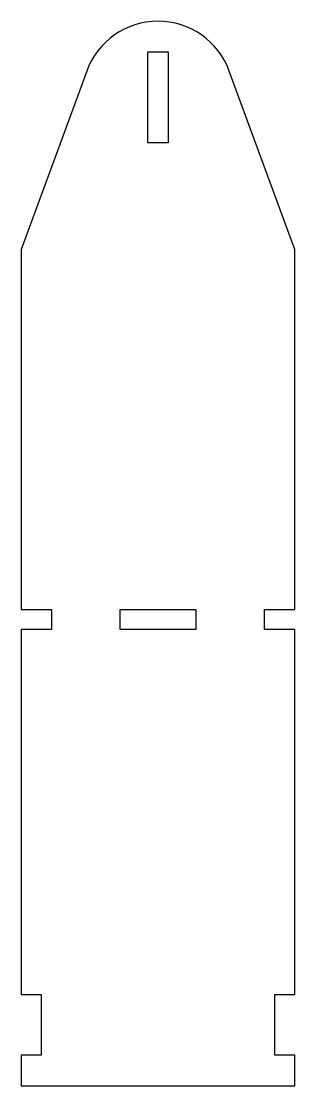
# Model space of a CAD drawing. Header units: millimetres. Extents: x -45 to 45, y -175 to 175.
import ezdxf

# ---------------------------------------------------------------- set-up
doc = ezdxf.new("R2010")
doc.units = ezdxf.units.MM
doc.layers.get('0').update_dxf_attribs({"linetype": 'CONTINUOUS'})

msp = doc.modelspace()

# ---------------------------------------------------------------- linework, layer by layer
msp.add_lwpolyline([(45, -25), (35, -25), (35, -18.4), (45, -18.4), (45, 100), (23.47, 158.62, 0.697999), (-23.47, 158.62), (-45, 100), (-45, -18.4), (-35, -18.4), (-35, -25), (-45, -25), (-45, -145), (-38.4, -145), (-38.4, -165), (-45, -165), (-45, -175), (45, -175), (45, -165), (38.4, -165), (38.4, -145), (45, -145)], format="xyb", close=True)
for points in [[(3.3, 135), (-3.3, 135), (-3.3, 165), (3.3, 165)], [(12.5, -25), (-12.5, -25), (-12.5, -18.4), (12.5, -18.4)]]:
    msp.add_lwpolyline(points, close=True)

doc.saveas('drawing.dxf')
